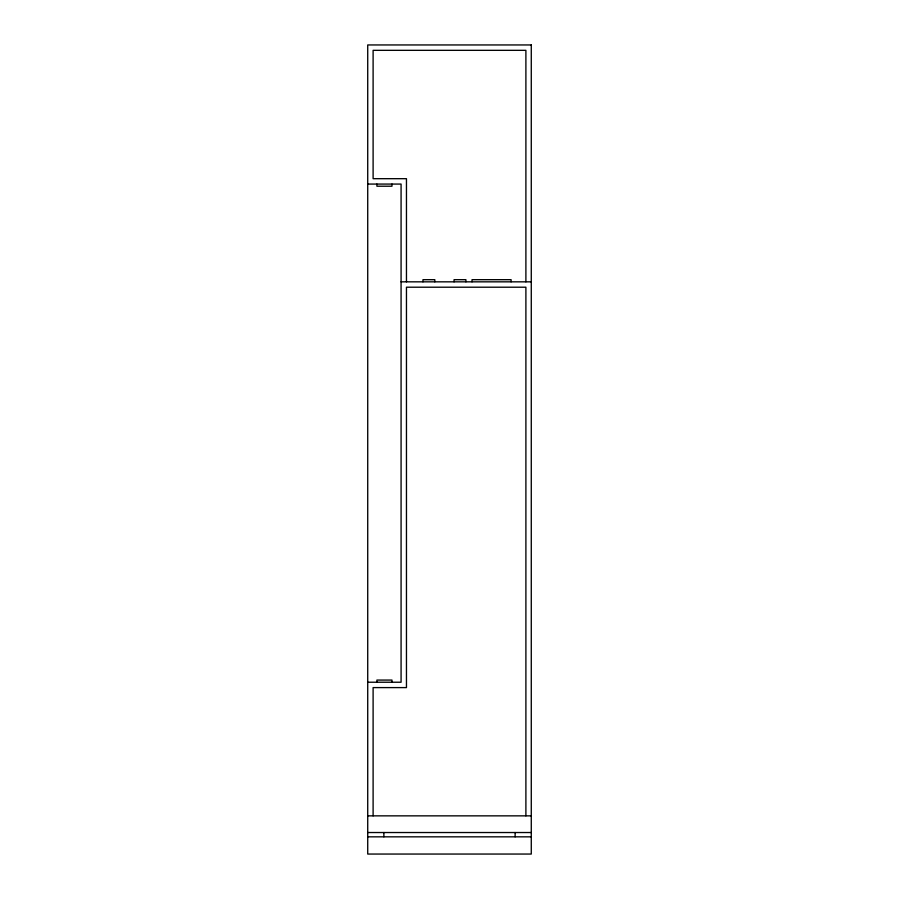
<?xml version="1.0" encoding="UTF-8"?>
<svg xmlns="http://www.w3.org/2000/svg" width="899" height="899" viewBox="0 0 899 899"><rect width="100%" height="100%" fill="white"/><g stroke="black" fill="none" stroke-linecap="round" stroke-linejoin="round"><path stroke-width="1.35" d="M367.725 184.07L401.078 184.07L401.078 682.229L367.725 682.229M401.078 281.837L531.275 281.837M367.725 815.854L531.275 815.854M367.725 832.53L531.275 832.53M367.725 836.834L531.275 836.834M525.893 281.837L525.893 50.333L373.107 50.333L373.107 178.687L406.46 178.687L406.46 281.837M525.893 815.854L525.893 287.208L406.46 287.208L406.46 687.6L373.107 687.6L373.107 815.854M515.127 832.53L515.127 836.834M511.093 281.837L511.093 279.679L472.031 279.679L472.031 281.837M465.907 281.837L465.907 279.679L454.062 279.679L454.062 281.837M434.813 281.837L434.813 279.679L422.968 279.679L422.968 281.837M391.975 184.07L391.975 186.217L376.906 186.217L376.906 184.07M391.975 682.229L391.975 680.071L376.906 680.071L376.906 682.229M383.873 832.53L383.873 836.834M531.275 44.95L367.725 44.95L367.725 854.05L531.275 854.05L531.275 44.95"/></g></svg>
